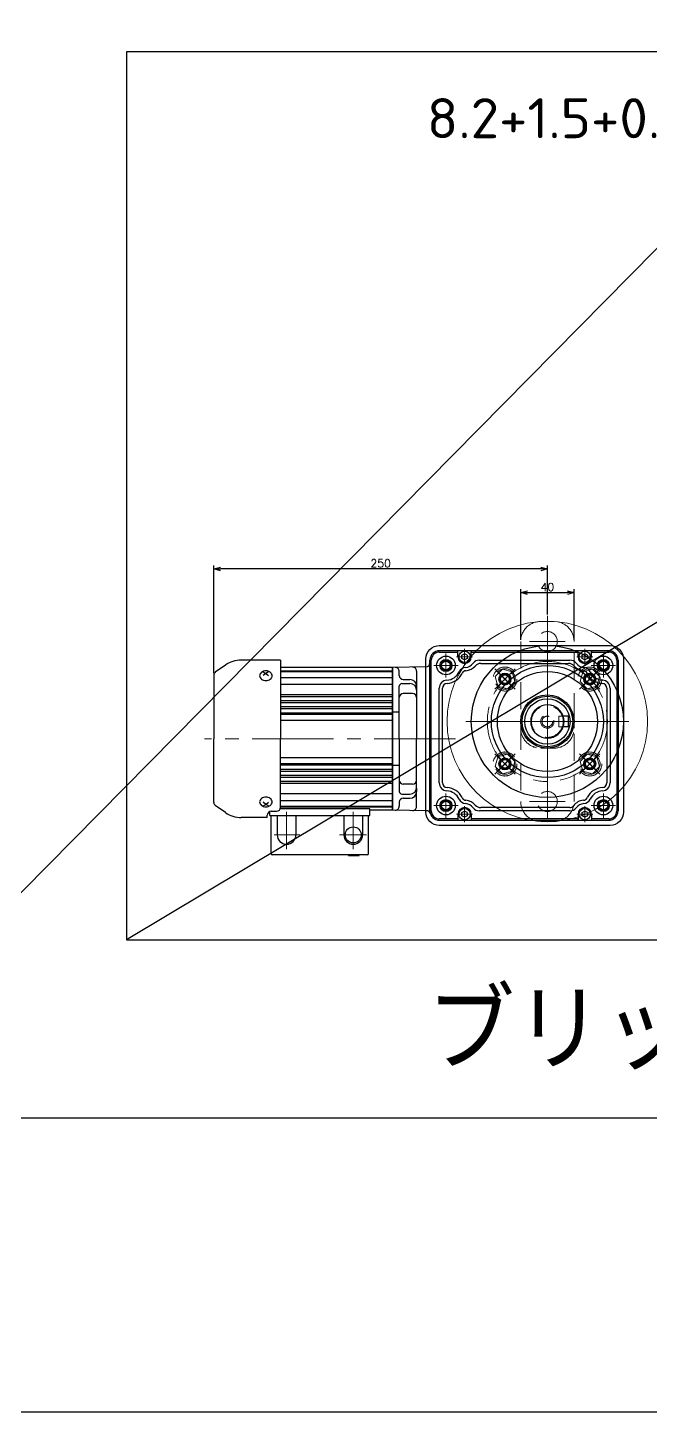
# Model space of a CAD drawing. Header units: millimetres. Extents: x 0 to 49006, y -7876 to 6995.
# Drawn here: x 10960 to 11427, y -7876 to -6838 of the extents above; entities that cross this region are included whole.
import ezdxf

# ---------------------------------------------------------------- set-up
doc = ezdxf.new("R2010")
doc.units = ezdxf.units.MM
doc.header["$LTSCALE"] = 3.2
doc.header["$PDMODE"] = 99
doc.header["$PDSIZE"] = 1
doc.linetypes.add('CENTER2', pattern=[28.575, 19.05, -3.175, 3.175, -3.175])
doc.linetypes.add('HIDDEN', pattern=[9.525, 6.35, -3.175])
for name, color, linetype, lineweight in [('04_HIDDEN', 2, 'HIDDEN', 13), ('05_CENTER', 4, 'CENTER2', 13), ('08_DIM', 3, 'Continuous', 13)]:
    doc.layers.add(name, color=color, linetype=linetype, lineweight=lineweight)
doc.layers.add('10_DRAFT', color=8, linetype='Continuous', lineweight=0, plot=False)
doc.styles.add('KSS_TXT', font='txt.shx', dxfattribs={"bigfont": 'extfont2.shx'})
doc.styles.add('KSS_TXT_L', font='txt.shx', dxfattribs={"height": 36, "bigfont": 'extfont2.shx'})
doc.dimstyles.new('KSS_DIM', dxfattribs={"dimscale": 12, "dimtxt": 3, "dimasz": 2.5, "dimexe": 1.25, "dimexo": 0.625, "dimtad": 1, "dimdsep": 46, "dimtxsty": 'KSS_TXT', "dimblk": 'OPEN30', "dimcen": 0, "dimazin": 2, "dimtfac": 0.75, "dimtmove": 0, "dimatfit": 3, "dimldrblk": 'OPEN30', "dimfxl": 1.25, "dimtolj": 1, "dimarcsym": 0})

# ---------------------------------------------------------------- blocks, each defined once
blk = doc.blocks.new('A$C103D52B2_1_1')
at = {"color": 0}
for centre, radius in [((0, 0), 57), ((-31.8, 31.8), 4.5), ((31.8, 31.8), 4.5), ((0, 0), 20), ((0, 0), 17), ((-31.8, -31.8), 4.5), ((31.8, -31.8), 4.5)]:
    blk.add_circle(centre, radius, dxfattribs=at)
at = {"layer": '05_CENTER'}
for p, q in [((0, 61), (0, -61)), ((-37.8, 37.8), (-25.8, 25.8)), ((37.8, 37.8), (25.8, 25.8)), ((61, 0), (-61, 0)), ((-37.8, -37.8), (-25.8, -25.8)), ((37.8, -37.8), (25.8, -25.8))]:
    blk.add_line(p, q, dxfattribs=at)
blk.add_circle((0, 0), 45, dxfattribs=at)
blk = doc.blocks.new('GM-SHYF-RH 0.2kW、1／30、200V、60Hza_1_1')
at = {"color": 0}
for p, q in [((46, 53), (-81, 53)), ((-81, 52), (-67, 52)), ((-67, 52.6), (-67.4, 53)), ((-67, 48.5), (-67, 52.6)), ((-56.6, 53), (-57, 52.6)), ((-57, 48.5), (-57, 52.6)), ((-57, 52), (23, 52)), ((23, 52.6), (22.6, 53)), ((23, 48.5), (23, 52.6)), ((33.4, 53), (33, 52.6)), ((33, 48.5), (33, 52.6)), ((33, 52), (46, 52)), ((-241.3, 42.3), (-248.9, 37)), ((-200, 46), (-229.5, 46)), ((-200, 46), (-200, -13)), ((-88, -67), (-88, 46)), ((-87, -67), (-87, 46)), ((-50.9, 46), (16.9, 46)), ((-49.9, 43.5), (-6.6, 43.5)), ((-6.6, 43.5), (15.9, 43.5)), ((52, 46), (52, -67)), ((53, 46), (53, -67)), ((-250, 34.8), (-250, -13)), ((-213, 37.3), (-211, 36.1)), ((-211, 36.1), (-213, 34.5)), ((-209, 37.3), (-211, 36.1)), ((-211, 36.1), (-209, 34.5)), ((-116, 40.5), (-200, 40.5)), ((-200, 38), (-116, 38)), ((-200, 37.5), (-116, 37.5)), ((-200, 33.1), (-116, 33.1)), ((-90.9, 40.9), (-116, 40.4)), ((-116, -13), (-116, 40.5)), ((-116, 40.5), (-116, -13)), ((-111, 34.5), (-111, 37.5)), ((-108, 31.5), (-103, 31.5)), ((-98, 37.8), (-98, -13)), ((-200, 28), (-116, 28)), ((-111, -13), (-111, 26.4)), ((-109, 28.4), (-103, 28.4)), ((-101, 20.9), (-108, 20.9)), ((-98, 23.9), (-98, 26.5)), ((-81, -46), (-81, 25)), ((-78.5, -46), (-78.5, 25)), ((44.5, 25), (44.5, -46)), ((47, 25), (47, -46)), ((-200, 20.3), (-116, 20.3)), ((-200, 18.7), (-116, 18.7)), ((-200, 15.8), (-116, 15.8)), ((-200, 14.3), (-116, 14.3)), ((-200, 11.2), (-116, 11.2)), ((-200, 9.8), (-116, 9.8)), ((-200, 6.6), (-116, 6.6)), ((-200, 5.4), (-116, 5.4)), ((-200, 1), (-116, 1)), ((-111, 7), (-116, 7)), ((15.8, 4), (11.8, 4)), ((15.8, -4), (15.8, 4)), ((15.8, -4), (11.8, -4)), ((-250, -60.8), (-250, -13)), ((-200, -64.3), (-200, -13)), ((-116, -13), (-116, -66.5)), ((-116, -66.5), (-116, -13)), ((-111, -13), (-111, -52.4)), ((-98, -63.8), (-98, -13)), ((-200, -27), (-116, -27)), ((-200, -31.4), (-116, -31.4)), ((-200, -32.6), (-116, -32.6)), ((-200, -35.8), (-116, -35.8)), ((-200, -37.2), (-116, -37.2)), ((-200, -40.3), (-116, -40.3)), ((-111, -33), (-116, -33)), ((-200, -41.8), (-116, -41.8)), ((-200, -44.7), (-116, -44.7)), ((-200, -46.3), (-116, -46.3)), ((-101, -46.9), (-108, -46.9)), ((-98, -49.9), (-98, -52.5)), ((-211, -62.1), (-213, -60.5)), ((-213, -63.3), (-211, -62.1)), ((-211, -62.1), (-209, -60.5)), ((-209, -63.3), (-211, -62.1)), ((-200, -54), (-116, -54)), ((-200, -59.1), (-116, -59.1)), ((-111, -60.5), (-111, -63.5)), ((-109, -54.4), (-103, -54.4)), ((-108, -57.5), (-103, -57.5)), ((-241.3, -68.3), (-248.9, -63)), ((-210, -72), (-229.5, -72)), ((-210, -72), (-210, -70.3)), ((-208, -70.5), (-208, -67.5)), ((-208, -70.5), (-133, -70.5)), ((-207, -67.3), (-203, -67.3)), ((-207, -99), (-207, -70.5)), ((-202.5, -70.5), (-202.5, -85)), ((-133, -65.5), (-200.2, -65.5)), ((-200, -63.5), (-116, -63.5)), ((-200, -64), (-116, -64)), ((-188.5, -70.5), (-188.5, -85)), ((-152.5, -70.5), (-152.5, -85)), ((-138.5, -70.5), (-138.5, -85)), ((-134, -99), (-134, -70.5)), ((-133, -70.5), (-133, -65.5)), ((-116, -66.5), (-133, -66.5)), ((-90.5, -66.9), (-116, -66.4)), ((-67, -69.5), (-67, -73.6)), ((-57, -69.5), (-57, -73.6)), ((16.9, -67), (-50.9, -67)), ((16.9, -64.5), (-49.9, -64.5)), ((23, -69.5), (23, -73.6)), ((33, -69.5), (33, -73.6)), ((-67, -73), (-81, -73)), ((-81, -74), (46, -74)), ((-67, -73.6), (-67.4, -74)), ((23, -73), (-57, -73)), ((-57, -73.6), (-56.6, -74)), ((23, -73.6), (22.6, -74)), ((46, -73), (33, -73)), ((33, -73.6), (33.4, -74)), ((-135, -100), (-206, -100)), ((-149, -100.5), (-149, -100)), ((-149, -100.5), (-141, -100.5)), ((-141, -100.5), (-141, -100))]:
    blk.add_line(p, q, dxfattribs=at)
at = {"color": 0, "linetype": 'Continuous'}
for p, q in [((-64, 49.7), (-62, 50.8)), ((-64, 47.3), (-64, 49.7)), ((-62, 46.2), (-64, 47.3)), ((-60, 49.7), (-62, 50.8)), ((-60, 47.3), (-62, 46.2)), ((-60, 49.7), (-60, 47.3)), ((26, 49.7), (28, 50.8)), ((26, 47.3), (26, 49.7)), ((28, 46.2), (26, 47.3)), ((30, 49.7), (28, 50.8)), ((30, 47.3), (28, 46.2)), ((30, 49.7), (30, 47.3)), ((-64, -68.3), (-62, -67.2)), ((-64, -70.7), (-64, -68.3)), ((-62, -71.8), (-64, -70.7)), ((-60, -68.3), (-62, -67.2)), ((-60, -70.7), (-62, -71.8)), ((-60, -68.3), (-60, -70.7)), ((26, -68.3), (28, -67.2)), ((26, -70.7), (26, -68.3)), ((28, -71.8), (26, -70.7)), ((30, -68.3), (28, -67.2)), ((30, -70.7), (28, -71.8)), ((30, -68.3), (30, -70.7))]:
    blk.add_line(p, q, dxfattribs=at)
at = {"color": 0}
for points in [[(-206.3, 34.3), (-206.4, 35), (-206.7, 35.7), (-207.1, 36.3), (-207.7, 36.9), (-208.4, 37.3), (-209.2, 37.7), (-210.1, 37.9), (-211, 37.9), (-211.9, 37.9), (-212.8, 37.7), (-213.6, 37.3), (-214.3, 36.9), (-214.9, 36.3), (-215.3, 35.7), (-215.6, 35), (-215.7, 34.3), (-215.6, 33.6), (-215.3, 32.9), (-214.9, 32.3), (-214.3, 31.8), (-213.6, 31.3), (-212.8, 31), (-211.9, 30.8), (-211, 30.7), (-210.1, 30.8), (-209.2, 31), (-208.4, 31.3), (-207.7, 31.8), (-207.1, 32.3), (-206.7, 32.9), (-206.4, 33.6)], [(-206.3, -60.3), (-206.4, -59.6), (-206.7, -58.9), (-207.1, -58.3), (-207.7, -57.8), (-208.4, -57.3), (-209.2, -57), (-210.1, -56.8), (-211, -56.7), (-211.9, -56.8), (-212.8, -57), (-213.6, -57.3), (-214.3, -57.8), (-214.9, -58.3), (-215.3, -58.9), (-215.6, -59.6), (-215.7, -60.3), (-215.6, -61), (-215.3, -61.7), (-214.9, -62.3), (-214.3, -62.9), (-213.6, -63.3), (-212.8, -63.7), (-211.9, -63.9), (-211, -63.9), (-210.1, -63.9), (-209.2, -63.7), (-208.4, -63.3), (-207.7, -62.9), (-207.1, -62.3), (-206.7, -61.7), (-206.4, -61)]]:
    blk.add_lwpolyline(points, close=True, dxfattribs=at)
at = {"color": 0, "linetype": 'Continuous'}
for centre in [(-62, 48.5), (28, 48.5), (-62, -69.5), (28, -69.5)]:
    blk.add_circle(centre, 4.25, dxfattribs=at)
at = {"color": 0}
for centre, radius in [((-76, 42), 7), ((-76, 42), 4.5), ((0, 0), 42), ((42, 42), 7), ((42, 42), 4.5), ((0, 0), 37.5), ((0, 0), 19), ((-76, -63), 7), ((-76, -63), 4.5), ((42, -63), 7), ((42, -63), 4.5), ((-145.5, -85), 6)]:
    blk.add_circle(centre, radius, dxfattribs=at)
for centre, radius, start, end in [((-81, 46), 7, 90, 180), ((-81, 46), 6, 90, 180), ((46, 46), 7, 0, 90), ((46, 46), 6, 0, 90), ((-229.5, 25.4), 20.6, 90, 125), ((-91, 43.9), 3, 271, 0), ((-62, 48.5), 5, 180, 0), ((-62, 48.5), 8, 275.2677, 322.6165), ((-62, 48.5), 10.5, 275.2677, 318.9853), ((-50.9, 40), 6, 90, 142.6165), ((-49.9, 38), 5.5, 90, 138.9853), ((15.9, 38), 5.5, 41.0147, 90), ((16.9, 40), 6, 37.3835, 90), ((28, 48.5), 10.5, 221.0147, 264.7323), ((28, 48.5), 8, 217.3835, 264.7323), ((28, 48.5), 5, 180, 0), ((-247.4, 34.8), 2.6, 125, 180), ((-114, 37.5), 3, 0, 91), ((-108, 34.5), 3, 180, 270), ((-103, 26.5), 5, 0, 90), ((-101, 37.8), 3, 0, 91), ((-76, 42), 11, 273.3723, 334.0431), ((-76, 42), 13.5, 273.3723, 334.0431), ((-60.7, 34.6), 6, 95.2677, 154.0431), ((-60.7, 34.6), 3.5, 95.2677, 154.0431), ((26.7, 34.6), 3.5, 25.9569, 84.7323), ((26.7, 34.6), 6, 25.9569, 84.7323), ((42, 42), 13.5, 205.9569, 266.6277), ((42, 42), 11, 205.9569, 266.6277), ((-109, 26.4), 2, 90, 180), ((-108, 17.9), 3, 90, 180), ((-103, 23.4), 5, 0, 90), ((-101, 17.9), 3, 0, 90), ((-75, 25), 6, 93.3723, 180), ((-75, 25), 3.5, 93.3723, 180), ((41, 25), 3.5, 0, 86.6277), ((41, 25), 6, 0, 86.6277), ((0, 0), 12.5, 18.6629, 341.3371), ((-108, -43.9), 3, 180, 270), ((-103, -49.4), 5, 270, 0), ((-101, -43.9), 3, 270, 0), ((-75, -46), 6, 180, 266.6277), ((-75, -46), 3.5, 180, 266.6277), ((-76, -63), 13.5, 25.9569, 86.6277), ((42, -63), 13.5, 93.3723, 154.0431), ((41, -46), 3.5, 273.3723, 0), ((41, -46), 6, 273.3723, 0), ((-247.4, -60.8), 2.6, 180, 235), ((-109, -52.4), 2, 180, 270), ((-108, -60.5), 3, 90, 180), ((-103, -52.5), 5, 270, 0), ((-76, -63), 11, 25.9569, 86.6277), ((-60.7, -55.6), 6, 205.9569, 264.7323), ((-60.7, -55.6), 3.5, 205.9569, 264.7323), ((-62, -69.5), 8, 37.3835, 84.7323), ((-62, -69.5), 10.5, 41.0147, 84.7323), ((28, -69.5), 10.5, 95.2677, 142.6165), ((28, -69.5), 8, 95.2677, 142.6165), ((26.7, -55.6), 3.5, 275.2677, 334.0431), ((26.7, -55.6), 6, 275.2677, 334.0431), ((42, -63), 11, 93.3723, 154.0431), ((-229.5, -51.4), 20.6, 235, 270), ((-207, -70.3), 3, 90, 180), ((-203, -64.3), 3, 270, 0), ((-114, -63.5), 3, 269, 0), ((-101, -63.8), 3, 269, 0), ((-90.6, -69.9), 3, 16.8096, 89), ((-81, -67), 7, 180, 270), ((-81, -67), 6, 180, 270), ((-62, -69.5), 5, 0, 180), ((-50.9, -61), 6, 217.3835, 270), ((-49.9, -59), 5.5, 221.0147, 270), ((16.9, -61), 3.5, 270, 322.6165), ((16.9, -61), 6, 270, 322.6165), ((28, -69.5), 5, 0, 180), ((46, -67), 6, 270, 0), ((46, -67), 7, 270, 0), ((-195.5, -85), 7, 180, 0), ((-145.5, -85), 7, 180, 0), ((-206, -99), 1, 180, 270), ((-135, -99), 1, 270, 0)]:
    blk.add_arc(centre, radius, start, end, dxfattribs=at)
at = {"layer": '05_CENTER', "color": 0}
for p, q in [((-62, 54.5), (-62, 42.5)), ((28, 54.5), (28, 42.5)), ((-66.9, 42), (-85.1, 42)), ((-76, 51.1), (-76, 32.9)), ((-56, 48.5), (-68, 48.5)), ((0, -47.1), (0, 47.2)), ((34, 48.5), (22, 48.5)), ((51.1, 42), (32.9, 42)), ((42, 51.1), (42, 32.9)), ((-46.9, 0), (46.9, 0)), ((-68.8, -13), (-257, -13)), ((-76, -53.9), (-76, -72.1)), ((42, -53.9), (42, -72.1)), ((-195.5, -67.7), (-195.5, -95.7)), ((-145.5, -67.7), (-145.5, -95.7)), ((-66.9, -63), (-85.1, -63)), ((-56, -69.5), (-68, -69.5)), ((-62, -63.5), (-62, -75.5)), ((34, -69.5), (22, -69.5)), ((28, -63.5), (28, -75.5)), ((51.1, -63), (32.9, -63)), ((-204.8, -85), (-185.6, -85)), ((-155.9, -85), (-135.5, -85))]:
    blk.add_line(p, q, dxfattribs=at)
blk = doc.blocks.new('A$C67FD2836_1_1_1_1')
at = {"color": 0, "linetype": 'CENTER2'}
for p, q in [((0, -10.8), (0, 10.8)), ((-10.8, 0), (10.8, 0))]:
    blk.add_line(p, q, dxfattribs=at)
at = {"color": 0}
for p, q in [((-7.5, 0), (-3.8, 6.5)), ((-3.8, -6.5), (-7.5, 0)), ((-3.8, 6.5), (3.8, 6.5)), ((3.8, 6.5), (7.5, 0)), ((7.5, 0), (3.8, -6.5)), ((3.8, -6.5), (-3.8, -6.5))]:
    blk.add_line(p, q, dxfattribs=at)
for radius in [9, 7.7]:
    blk.add_circle((0, 0), radius, dxfattribs=at)
at = {"layer": '10_DRAFT', "style": 'KSS_TXT_L'}
blk.add_text('BT-M8', height=0.3, dxfattribs=at).set_placement((-0.7, -0.5))
blk = doc.blocks.new('*U317')
at = {"layer": '04_HIDDEN', "rotation": 45}
blk.add_blockref('A$C67FD2836_1_1_1_1', (0, 0), dxfattribs=at)
blk = doc.blocks.new('*U316')
at = {"color": 0, "linetype": 'ByBlock', "lineweight": -2, "transparency": 16777216}
blk.add_blockref('*U317', (-3053.5, -4912.9), dxfattribs=at)
for p, rotation in [((-2989.9, -4912.9), 270), ((-3053.5, -4976.6), 90), ((-2989.9, -4976.6), 180)]:
    blk.add_blockref('*U317', p, dxfattribs=dict(at, rotation=rotation))
blk = doc.blocks.new('M8Tz_1_1')
at = {"color": 0}
for radius in [4, 3.25]:
    blk.add_circle((0, 0), radius, dxfattribs=at)
at = {"layer": '05_CENTER'}
for p, q in [((6.9, 0), (-6.9, 0)), ((0, -6.9), (0, 6.9))]:
    blk.add_line(p, q, dxfattribs=at)
blk = doc.blocks.new('A$C2E826B6D_1_1')
at = {"color": 0}
blk.add_lwpolyline([(-81, 57), (47, 57, -0.414214), (57, 47), (57, -68, -0.414214), (47, -78), (-81, -78, -0.414214), (-91, -68), (-91, 47, -0.414214)], format="xyb", close=True, dxfattribs=at)
for centre, radius in [((0, 0), 37.5), ((-31.8, 31.8), 4), ((-31.8, 31.8), 3.25), ((31.8, 31.8), 4), ((31.8, 31.8), 3.25), ((-31.8, -31.8), 4), ((-31.8, -31.8), 3.25), ((31.8, -31.8), 4), ((31.8, -31.8), 3.25)]:
    blk.add_circle(centre, radius, dxfattribs=at)
at = {"layer": '05_CENTER'}
for p, q in [((0, 53), (0, -53)), ((-36.8, 36.8), (-26.8, 26.8)), ((36.8, 36.8), (26.8, 26.8)), ((53, 0), (-53, 0)), ((-36.8, -36.8), (-26.8, -26.8)), ((36.8, -36.8), (26.8, -26.8))]:
    blk.add_line(p, q, dxfattribs=at)
blk.add_circle((0, 0), 45, dxfattribs=at)
for p in [(-76, 42), (42, 42), (-76, -63), (42, -63)]:
    blk.add_blockref('M8Tz_1_1', p)
blk = doc.blocks.new('A$C2E057495_1_1')
at = {"color": 0}
for p, q in [((8.5, -4), (8.5, 4)), ((8.5, 4), (11.8, 4)), ((11.8, -4), (8.5, -4))]:
    blk.add_line(p, q, dxfattribs=at)
blk.add_lwpolyline([(-5, -75), (5, -75, 0.414214), (20, -60), (20, 60, 0.414214), (5, 75), (-5, 75, 0.414214), (-20, 60), (-20, -60, 0.414214)], format="xyb", close=True)
blk.add_lwpolyline([(20, 0), (20, -5, -0.414214), (5, -20), (-5, -20, -0.414214), (-20, -5), (-20, 0)], format="xyb", dxfattribs=at)
for centre, radius in [((0, 60), 7.5), ((0, 0), 12.5), ((0, 0), 5), ((0, 0), 4), ((0, -60), 7.5)]:
    blk.add_circle(centre, radius, dxfattribs=at)
at = {"layer": '04_HIDDEN'}
blk.add_circle((0, 0), 11.9, dxfattribs=at)
at = {"layer": '05_CENTER'}
for p, q in [((0, 79.1), (0, -79.1)), ((13.4, 60), (-13.4, 60)), ((17.2, 0), (-17.2, 0)), ((13.4, -60), (-13.4, -60))]:
    blk.add_line(p, q, dxfattribs=at)
blk = doc.blocks.new('_Open30')
at = {"color": 0, "linetype": 'ByBlock', "lineweight": -2}
for p, q in [((-1, 0.27), (0, 0)), ((0, 0), (-1, -0.27)), ((0, 0), (-1, 0))]:
    blk.add_line(p, q, dxfattribs=at)
blk = doc.blocks.new('*D779')
at = {"layer": '08_DIM', "color": 0, "lineweight": -2, "transparency": 16777216}
for p, q in [((11329.6, -7296.9), (11329.6, -7259)), ((11334.6, -7261.5), (11364.6, -7261.5)), ((11369.6, -7296.9), (11369.6, -7259))]:
    blk.add_line(p, q, dxfattribs=at)
at = {"layer": 'Defpoints', "color": 0, "transparency": 16777216}
for p in [(11369.6, -7261.5), (11329.6, -7298.1), (11369.6, -7298.1)]:
    blk.add_point(p, dxfattribs=at)
at = {"layer": '08_DIM', "color": 0, "lineweight": -2, "transparency": 16777216, "xscale": 5, "yscale": 5, "zscale": 5, "rotation": 180}
blk.add_blockref('_Open30', (11329.6, -7261.5), dxfattribs=at)
at = {"layer": '08_DIM', "color": 0, "lineweight": -2, "transparency": 16777216, "xscale": 5, "yscale": 5, "zscale": 5}
blk.add_blockref('_Open30', (11369.6, -7261.5), dxfattribs=at)
at = {"layer": '08_DIM', "color": 0, "transparency": 16777216, "insert": (11349.6, -7257.3), "char_height": 6, "attachment_point": 5, "style": 'KSS_TXT'}
blk.add_mtext('\\A1;40', dxfattribs=at)
blk = doc.blocks.new('*D786')
at = {"layer": '08_DIM', "color": 0, "lineweight": -2, "transparency": 16777216}
for p, q in [((11099.6, -7322), (11099.6, -7241.2)), ((11344.6, -7243.7), (11104.6, -7243.7)), ((11349.6, -7277.8), (11349.6, -7241.2))]:
    blk.add_line(p, q, dxfattribs=at)
at = {"layer": 'Defpoints', "color": 0, "transparency": 16777216}
for p in [(11099.6, -7243.7), (11349.6, -7279), (11099.6, -7323.3)]:
    blk.add_point(p, dxfattribs=at)
at = {"layer": '08_DIM', "color": 0, "lineweight": -2, "transparency": 16777216, "xscale": 5, "yscale": 5, "zscale": 5, "rotation": 180}
blk.add_blockref('_Open30', (11099.6, -7243.7), dxfattribs=at)
at = {"layer": '08_DIM', "color": 0, "lineweight": -2, "transparency": 16777216, "xscale": 5, "yscale": 5, "zscale": 5}
blk.add_blockref('_Open30', (11349.6, -7243.7), dxfattribs=at)
at = {"layer": '08_DIM', "color": 0, "transparency": 16777216, "insert": (11224.6, -7239.5), "char_height": 6, "attachment_point": 5, "style": 'KSS_TXT'}
blk.add_mtext('\\A1;250', dxfattribs=at)

msp = doc.modelspace()

# ---------------------------------------------------------------- linework, layer by layer
at = {"color": 1}
for p, q in [((12330.317, -6093.001), (10788.259, -7655.14)), ((12146.181, -6856.047), (11034.14, -7521.847))]:
    msp.add_line(p, q, dxfattribs=at)
at = {"color": 3}
msp.add_lwpolyline([(9237.241, -627.828), (16824.146, -627.828), (16824.146, -7876.008), (9237.241, -7876.008)], close=True, dxfattribs=at)
at = {"color": 1}
for points in [[(10788.259, -7655.14), (12330.317, -7655.14), (12330.317, -6093.001), (10788.259, -6093.001)], [(11034.14, -7521.847), (12146.181, -7521.847), (12146.181, -6856.047), (11034.14, -6856.047)]]:
    msp.add_lwpolyline(points, close=True, dxfattribs=at)
at = {"layer": '10_DRAFT'}
msp.add_circle((11349.56, -7358.113), 75.166, dxfattribs=at)

# ---------------------------------------------------------------- block references
for name, p in [('A$C103D52B2_1_1', (11349.56, -7358.113)), ('A$C2E826B6D_1_1', (11349.56, -7358.113)), ('*U316', (14371.277, -2413.371))]:
    msp.add_blockref(name, p)
at = {"color": 4}
msp.add_blockref('GM-SHYF-RH 0.2kW、1／30、200V、60Hza_1_1', (11349.56, -7358.113), dxfattribs=at)
at = {"layer": '04_HIDDEN'}
msp.add_blockref('A$C2E057495_1_1', (11349.56, -7358.113), dxfattribs=at)

# ---------------------------------------------------------------- texts
at = {"color": 1, "style": 'KSS_TXT'}
for s, height, p in [('8.2+1.5+0.9+2.4+0.4=13.4kg+α=15kg', 30, (11259.209, -6920.803)), ('ブリッジ防止', 60, (11259.209, -7619.454))]:
    msp.add_text(s, height=height, dxfattribs=at).set_placement(p)

# ---------------------------------------------------------------- dimensions: what is measured, and where the dimension line sits
at = {"layer": '08_DIM'}
for base, p1, p2, picture, middle in [((11099.56, -7243.742), (11349.56, -7279.016), (11099.56, -7323.269), '*D786', (11224.56, -7239.488)), ((11369.56, -7261.543), (11329.56, -7298.113), (11369.56, -7298.113), '*D779', (11349.56, -7257.293))]:
    dim = msp.add_linear_dim(base=base, p1=p1, p2=p2, dimstyle='KSS_DIM', override={"dimscale": 2, "dimarcsym": 1}, dxfattribs=at)
    dim.commit()
    dim.dimension.update_dxf_attribs({"geometry": picture, "text_midpoint": middle})

doc.saveas('drawing.dxf')
